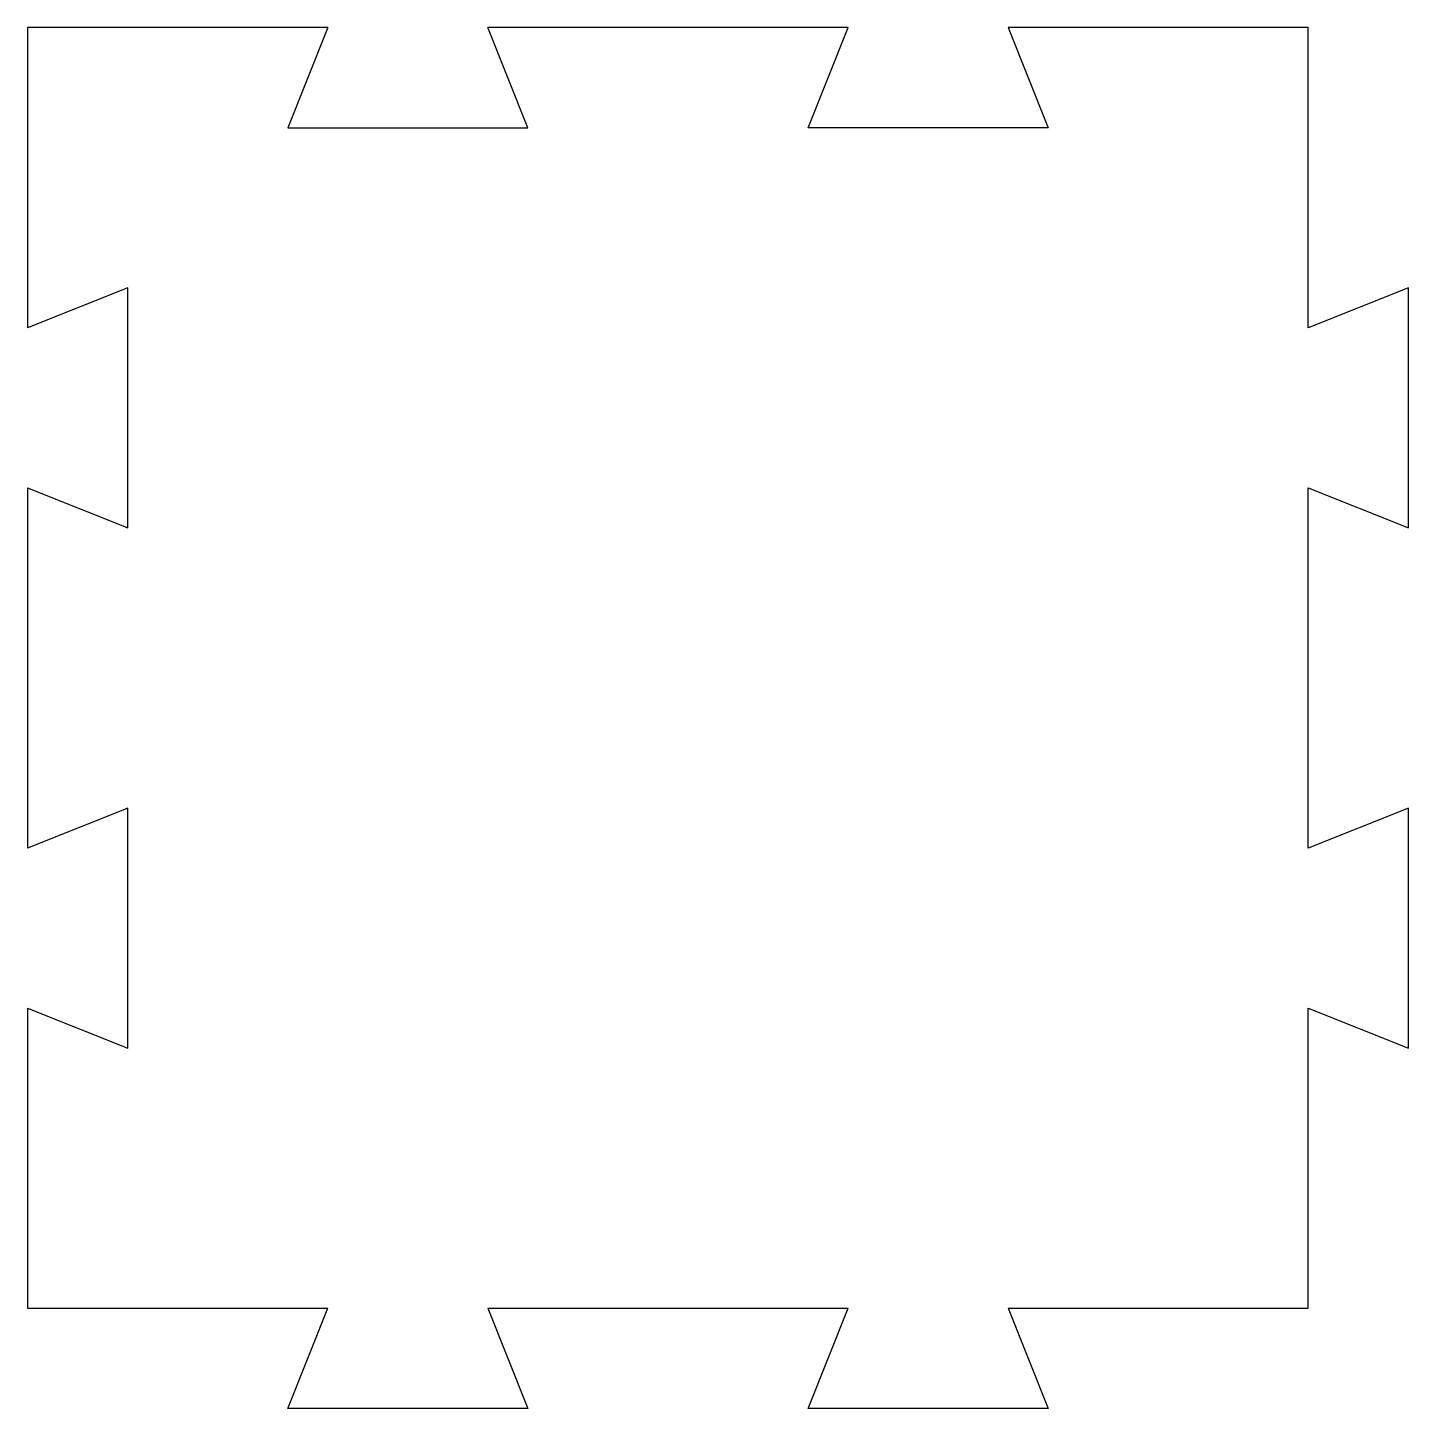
# Model space of a CAD drawing. Extents: x 0 to 69, y -61 to 8.
import ezdxf

# ---------------------------------------------------------------- set-up
doc = ezdxf.new("R2010")
doc.units = 0
doc.layers.add('Shape2DView001', color=7, linetype='CONTINUOUS')

msp = doc.modelspace()

# ---------------------------------------------------------------- linework, layer by layer
at = {"layer": 'Shape2DView001'}
for p, q in [((0, 8), (0, -7)), ((15, 8), (0, 8)), ((15, 8), (13, 3)), ((25, 3), (23, 8)), ((41, 8), (23, 8)), ((39, 3), (41, 8)), ((49, 8), (51, 3)), ((64, 8), (49, 8)), ((64, -7), (64, 8)), ((13, 3), (25, 3)), ((51, 3), (39, 3)), ((5, -5), (0, -7)), ((5, -17), (5, -5)), ((69, -5), (64, -7)), ((69, -17), (69, -5)), ((0, -15), (0, -33)), ((0, -15), (5, -17)), ((64, -15), (69, -17)), ((64, -33), (64, -15)), ((5, -31), (0, -33)), ((5, -43), (5, -31)), ((69, -31), (64, -33)), ((69, -43), (69, -31)), ((0, -41), (0, -56)), ((0, -41), (5, -43)), ((64, -41), (69, -43)), ((64, -56), (64, -41)), ((0, -56), (15, -56)), ((13, -61), (15, -56)), ((23, -56), (41, -56)), ((23, -56), (25, -61)), ((39, -61), (41, -56)), ((49, -56), (64, -56)), ((49, -56), (51, -61)), ((25, -61), (13, -61)), ((51, -61), (39, -61))]:
    msp.add_line(p, q, dxfattribs=at)

doc.saveas('drawing.dxf')
